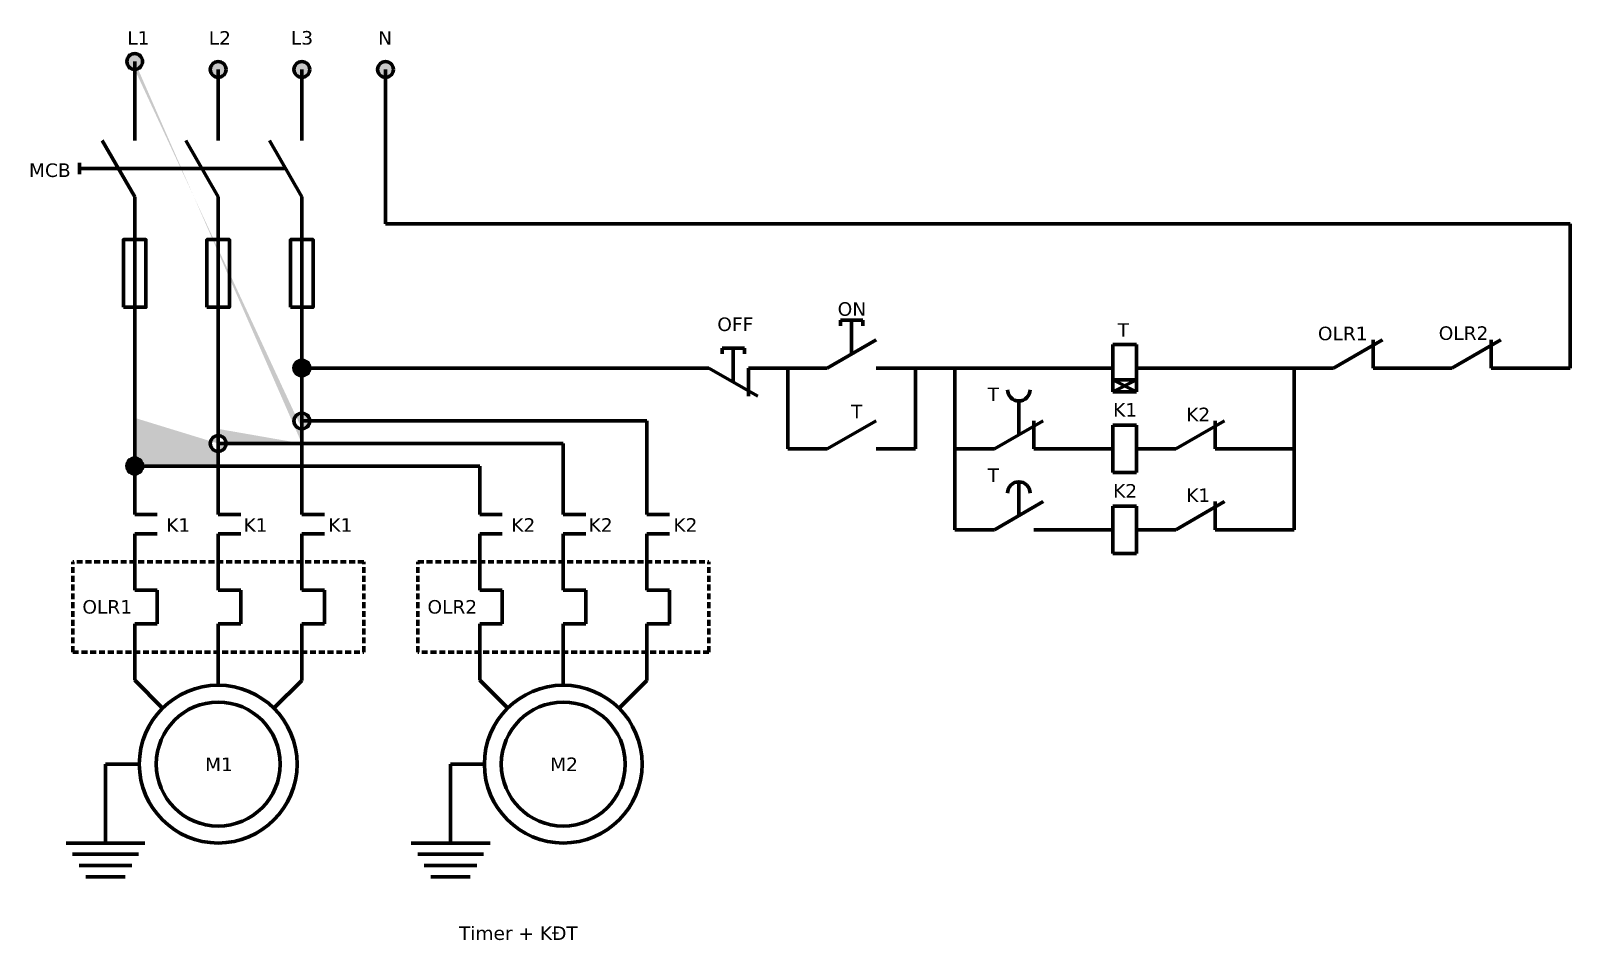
# Model space of a CAD drawing. Header units: inches. Extents: x -249378 to 8604139, y -7721310 to 888715.
# Drawn here: x 3966641 to 5332702, y 81936 to 888715 of the extents above; entities that cross this region are included whole.
import ezdxf

# ---------------------------------------------------------------- set-up
doc = ezdxf.new("R2010")
doc.units = ezdxf.units.IN
doc.header["$LTSCALE"] = 130
doc.header["$MEASUREMENT"] = 0
doc.linetypes.add('DASHED', pattern=[0.75, 0.5, -0.25])
doc.styles.add('khong-ren', font='verdana_0.ttf', dxfattribs={"height": 400})

msp = doc.modelspace()

# ---------------------------------------------------------------- hatches: boundary and pattern name
at = {"lineweight": 70, "ltscale": 130}
h = msp.add_hatch(color=256, dxfattribs=at)
edge = h.paths.add_edge_path()
edge.add_arc((4281447, 854440), 7000, 0, 360)
edge = h.paths.add_edge_path()
edge.add_arc((4207201, 854440), 7000, 0, 360)
edge = h.paths.add_edge_path()
edge.add_arc((4132955, 854440), 7000, 0, 360)
edge = h.paths.add_edge_path()
edge.add_arc((4058876, 861440), 7000, 0, 360)
edge = h.paths.add_edge_path()
edge.add_arc((4207201, 542571), 7000, 0, 360)
edge = h.paths.add_edge_path(flags=16)
edge.add_arc((4132955, 522571), 7000, 0, 360)
edge = h.paths.add_edge_path()
edge.add_line((4058876, 854440), (4058876, 861440))
edge.add_line((4207201, 522571), (4132955, 522571))
edge.add_line((4132955, 502571), (4058876, 502571))
edge.add_line((4058876, 522571), (4058876, 545319))
edge.add_line((4132955, 522571), (4132955, 535538))
edge.add_line((4207201, 522571), (4207201, 535538))
h = msp.add_hatch(color=256, dxfattribs=at)
edge = h.paths.add_edge_path()
edge.add_arc((4207201, 589522), 7000, 0, 360)
h = msp.add_hatch(color=256, dxfattribs=at)
edge = h.paths.add_edge_path()
edge.add_arc((4058876, 502571), 7000, 0, 360)

# ---------------------------------------------------------------- linework, layer by layer
for p, q in [((4058876, 854440), (4058876, 861440)), ((4281447, 791473), (4281447, 717489)), ((4084442, 766473), (4192767, 766473)), ((4281447, 717489), (5332702, 717489)), ((5332702, 717489), (5332702, 589522)), ((4058876, 643506), (4058876, 535538)), ((4132955, 643506), (4132955, 535538)), ((4207201, 643506), (4207201, 535538)), ((4207201, 589522), (4568401, 589522)), ((4058876, 522571), (4058876, 545319)), ((4132955, 522571), (4132955, 535538)), ((4365076, 542571), (4207201, 542571)), ((4207201, 522571), (4207201, 535538)), ((4365076, 542571), (4513401, 542571)), ((4513401, 542571), (4513401, 522571)), ((4207201, 522571), (4132955, 522571)), ((4439155, 522571), (4207201, 522571)), ((4439155, 502571), (4439155, 522571)), ((4132955, 502571), (4058876, 502571)), ((4365076, 502571), (4132955, 502571)), ((4058876, 459604), (4078876, 459604)), ((4132955, 459604), (4152955, 459604)), ((4207201, 459604), (4227201, 459604)), ((4365076, 459604), (4385076, 459604)), ((4439155, 459604), (4459155, 459604)), ((4513401, 459604), (4533401, 459604)), ((4062955, 238158), (4032955, 238158)), ((4032955, 238158), (4032955, 168158)), ((4369155, 238158), (4339155, 238158)), ((4339155, 238158), (4339155, 168158)), ((4032955, 168158), (3997955, 168158)), ((4032955, 168158), (4067955, 168158)), ((4339155, 168158), (4304155, 168158)), ((4339155, 168158), (4374155, 168158)), ((4032955, 158158), (4003788, 158158)), ((4032955, 158158), (4062122, 158158)), ((4339155, 158158), (4309988, 158158)), ((4339155, 158158), (4368322, 158158)), ((4032955, 148158), (4009622, 148158)), ((4032955, 138158), (4015455, 138158)), ((4032955, 148158), (4056288, 148158)), ((4032955, 138158), (4050455, 138158)), ((4339155, 148158), (4315822, 148158)), ((4339155, 138158), (4321655, 138158)), ((4339155, 148158), (4362488, 148158)), ((4339155, 138158), (4356655, 138158))]:
    msp.add_line(p, q, dxfattribs=at)
at = {"lineweight": 70, "ltscale": 80}
for p, q in [((4058876, 804440), (4058876, 854440)), ((4132955, 804440), (4132955, 854440)), ((4207201, 804440), (4207201, 854440)), ((4281447, 804440), (4281447, 854440)), ((4058876, 791473), (4058876, 841473)), ((4132955, 791473), (4132955, 841473)), ((4207201, 791473), (4207201, 841473)), ((4281447, 791473), (4281447, 841473)), ((4010008, 766473), (4084442, 766473)), ((4058876, 691473), (4058876, 741473)), ((4132955, 691473), (4132955, 741473)), ((4207201, 691473), (4207201, 741473)), ((4058876, 678506), (4058876, 728506)), ((4132955, 678506), (4132955, 728506)), ((4207201, 678506), (4207201, 728506)), ((4058876, 643506), (4058876, 678506)), ((4132955, 643506), (4132955, 678506)), ((4207201, 643506), (4207201, 678506)), ((4058876, 643506), (4058876, 665538)), ((4132955, 643506), (4132955, 665538)), ((4207201, 643506), (4207201, 665538)), ((4695052, 632022), (4685052, 632022)), ((4685052, 632022), (4685052, 627022)), ((4695052, 602022), (4695052, 632022)), ((4695052, 632022), (4705052, 632022)), ((4705052, 632022), (4705052, 627022)), ((4590052, 607022), (4580052, 607022)), ((4580052, 607022), (4580052, 602022)), ((4590052, 577022), (4590052, 607022)), ((4590052, 607022), (4600052, 607022)), ((4600052, 607022), (4600052, 602022)), ((4673401, 589522), (4716702, 614522)), ((4926702, 589522), (4926702, 610522)), ((4947702, 610522), (4926702, 610522)), ((4947702, 568522), (4947702, 610522)), ((5122702, 589522), (5166004, 614522)), ((5157702, 614522), (5157702, 589522)), ((5227702, 589522), (5271004, 614522)), ((5262702, 614522), (5262702, 589522)), ((4568401, 589522), (4611702, 564522)), ((4603401, 589522), (4603401, 564522)), ((4603401, 589522), (4673401, 589522)), ((4638401, 589522), (4638401, 517827)), ((4716702, 589522), (4786702, 589522)), ((4751702, 517827), (4751702, 589522)), ((4786702, 589522), (4856702, 589522)), ((4786702, 589522), (4786702, 517827)), ((4856702, 589522), (4926702, 589522)), ((4926702, 568522), (4926702, 589522)), ((4947702, 589522), (5017702, 589522)), ((5017702, 589522), (5087702, 589522)), ((5087702, 446132), (5087702, 589522)), ((5087702, 589522), (5122702, 589522)), ((5157702, 589522), (5227702, 589522)), ((5262702, 589522), (5332702, 589522)), ((4926702, 579022), (4947702, 579022)), ((4926702, 579022), (4947702, 568522)), ((4947702, 579022), (4926702, 568522)), ((4843353, 530327), (4843353, 560327)), ((4926702, 568522), (4947702, 568522)), ((4673401, 517827), (4716702, 542827)), ((4821702, 517827), (4865004, 542827)), ((4856702, 542827), (4856702, 517827)), ((4926702, 517827), (4926702, 538827)), ((4947702, 538827), (4926702, 538827)), ((4947702, 496827), (4947702, 538827)), ((4982702, 517827), (5026004, 542827)), ((5017702, 542827), (5017702, 517827)), ((4058876, 472571), (4058876, 522571)), ((4132955, 472571), (4132955, 522571)), ((4207201, 472571), (4207201, 522571)), ((4513401, 472571), (4513401, 522571)), ((4058876, 459604), (4058876, 509604)), ((4132955, 459604), (4132955, 509604)), ((4207201, 459604), (4207201, 509604)), ((4513401, 459604), (4513401, 509604)), ((4638401, 517827), (4673401, 517827)), ((4716702, 517827), (4751702, 517827)), ((4786702, 517827), (4821702, 517827)), ((4786702, 517827), (4786702, 446132)), ((4856702, 517827), (4926702, 517827)), ((4926702, 496827), (4926702, 517827)), ((4947702, 517827), (4982702, 517827)), ((5017702, 517827), (5087702, 517827)), ((4365076, 472571), (4365076, 502571)), ((4365076, 459604), (4365076, 502571)), ((4439155, 472571), (4439155, 502571)), ((4439155, 459604), (4439155, 502571)), ((4926702, 496827), (4947702, 496827)), ((4843353, 458632), (4843353, 488632)), ((4821702, 446132), (4865004, 471132)), ((4926702, 446132), (4926702, 467132)), ((4947702, 467132), (4926702, 467132)), ((4947702, 425132), (4947702, 467132)), ((4982702, 446132), (5026004, 471132)), ((5017702, 471132), (5017702, 446132)), ((4058876, 392571), (4058876, 442571)), ((4058876, 442571), (4078876, 442571)), ((4132955, 392571), (4132955, 442571)), ((4132955, 442571), (4152955, 442571)), ((4207201, 392571), (4207201, 442571)), ((4207201, 442571), (4227201, 442571)), ((4365076, 392571), (4365076, 442571)), ((4365076, 442571), (4385076, 442571)), ((4439155, 392571), (4439155, 442571)), ((4439155, 442571), (4459155, 442571)), ((4513401, 392571), (4513401, 442571)), ((4513401, 442571), (4533401, 442571)), ((4786702, 446132), (4821702, 446132)), ((4856702, 446132), (4926702, 446132)), ((4926702, 425132), (4926702, 446132)), ((4947702, 446132), (4982702, 446132)), ((5017702, 446132), (5087702, 446132)), ((4926702, 425132), (4947702, 425132)), ((4078876, 392571), (4058876, 392571)), ((4078876, 362571), (4078876, 392571)), ((4152955, 392571), (4132955, 392571)), ((4152955, 362571), (4152955, 392571)), ((4227201, 392571), (4207201, 392571)), ((4227201, 362571), (4227201, 392571)), ((4385076, 392571), (4365076, 392571)), ((4385076, 362571), (4385076, 392571)), ((4459155, 392571), (4439155, 392571)), ((4459155, 362571), (4459155, 392571)), ((4533401, 392571), (4513401, 392571)), ((4533401, 362571), (4533401, 392571)), ((4058876, 312571), (4058876, 362571)), ((4058876, 362571), (4078876, 362571)), ((4132955, 308158), (4132955, 362571)), ((4132955, 362571), (4152955, 362571)), ((4207201, 312404), (4207201, 362571)), ((4207201, 362571), (4227201, 362571)), ((4365076, 312571), (4365076, 362571)), ((4365076, 362571), (4385076, 362571)), ((4439155, 308158), (4439155, 362571)), ((4439155, 362571), (4459155, 362571)), ((4513401, 312404), (4513401, 362571)), ((4513401, 362571), (4533401, 362571)), ((4083625, 287822), (4058876, 312571)), ((4182452, 287655), (4207201, 312404)), ((4389825, 287822), (4365076, 312571)), ((4488652, 287655), (4513401, 312404))]:
    msp.add_line(p, q, dxfattribs=at)
at = {"lineweight": 70, "ltscale": 30}
for p, q in [((4058876, 741473), (4030008, 791473)), ((4132955, 741473), (4104087, 791473)), ((4207201, 741473), (4178334, 791473))]:
    msp.add_line(p, q, dxfattribs=at)
at = {"lineweight": 70, "ltscale": 70}
for q in [(4010008, 771473), (4010008, 761473)]:
    msp.add_line((4010008, 766473), q, dxfattribs=at)
at = {"linetype": 'DASHED', "lineweight": 70, "ltscale": 80}
for p, q in [((4262201, 417571), (4003876, 417571)), ((4003876, 337571), (4003876, 417571)), ((4262201, 337571), (4262201, 417571)), ((4310076, 337571), (4310076, 417571)), ((4310076, 417571), (4568401, 417571)), ((4568401, 337571), (4568401, 417571)), ((4003876, 337571), (4262201, 337571)), ((4568401, 337571), (4310076, 337571))]:
    msp.add_line(p, q, dxfattribs=at)
at = {"lineweight": 70, "ltscale": 130}
for points in [[(4048876, 643506), (4068876, 643506), (4068876, 703506), (4048876, 703506)], [(4122955, 643506), (4142955, 643506), (4142955, 703506), (4122955, 703506)], [(4197201, 643506), (4217201, 643506), (4217201, 703506), (4197201, 703506)]]:
    msp.add_lwpolyline(points, close=True, dxfattribs=at)
for centre in [(4058876, 861440), (4132955, 854440), (4207201, 854440), (4281447, 854440), (4207201, 589522), (4207201, 542571), (4132955, 522571), (4058876, 502571)]:
    msp.add_circle(centre, 7000, dxfattribs=at)
at = {"lineweight": 70, "ltscale": 80}
for centre, radius in [((4132955, 238158), 70000), ((4439155, 238158), 70000), ((4132955, 238158), 55000), ((4439155, 238158), 55000)]:
    msp.add_circle(centre, radius, dxfattribs=at)
for centre, start, end in [((4843353, 570327), 180, 0), ((4843353, 478632), 0, 180)]:
    msp.add_arc(centre, 10000, start, end, dxfattribs=at)

# ---------------------------------------------------------------- texts
at = {"lineweight": 70, "ltscale": 30, "char_height": 12000, "attachment_point": 5, "style": 'khong-ren'}
for s, insert, width in [('L1', (4062082, 882382), 17524.51), ('L2', (4134426, 882382), 17524.51), ('L3', (4207308, 882382), 17524.51), ('N', (4281047, 882382), 17524.51), ('MCB', (3983520, 764922), 34673.17), ('ON', (4695289, 641790), 34673.17), ('OFF', (4591806, 628265), 34673.17), ('T', (4936168, 623285), 34673.17), ('OLR1', (5130842, 620079), 34673.17), ('OLR2', (5238040, 620411), 34673.17), ('T', (4820784, 566167), 34673.17), ('T', (4699613, 551040), 34673.17), ('K1', (4937735, 552421), 34673.17), ('K2', (5002580, 548383), 34673.17), ('T', (4820784, 494472), 34673.17), ('K2', (4937735, 480577), 34673.17), ('K1', (5002580, 476688), 34673.17), ('K1', (4097475, 450278), 17394.39), ('K1', (4166087, 450278), 17394.39), ('K1', (4241312, 450278), 17394.39), ('K2', (4403675, 450278), 17394.39), ('K2', (4472287, 450278), 17394.39), ('K2', (4547512, 450278), 17394.39), ('OLR1', (4034468, 377571), 34673.17), ('OLR2', (4340668, 377571), 34673.17), ('M1', (4133630, 238008), 34673.17), ('M2', (4439830, 238008), 34673.17), ('Timer +{\\fVerdana|b0|i0|c163|p34; KĐT}', (4399270, 88052), 190436.18)]:
    msp.add_mtext(s, dxfattribs=dict(at, insert=insert, width=width))

doc.saveas('drawing.dxf')
